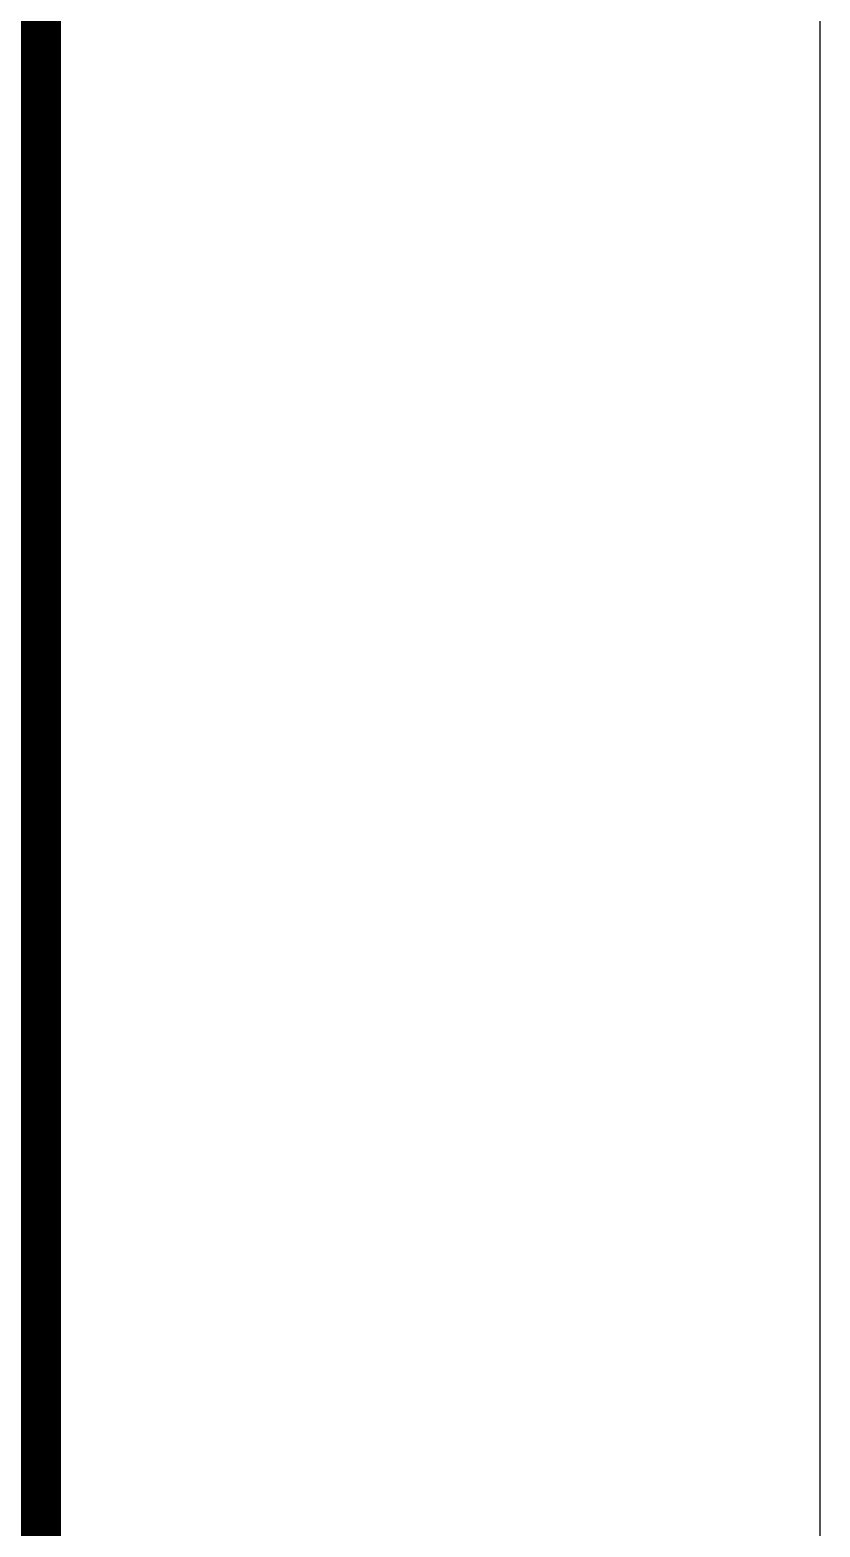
# Model space of a CAD drawing. Extents: x -446699 to 757189, y -606167 to -103070.
# Drawn here: x -363588 to -362599, y -467840 to -465967 of the extents above; entities that cross this region are included whole.
import ezdxf

# ---------------------------------------------------------------- set-up
doc = ezdxf.new("R2010")
doc.units = 0
doc.header["$LTSCALE"] = 1000
doc.header["$MEASUREMENT"] = 0
doc.layers.add('PUB_TITLE', color=4, linetype='Continuous')

msp = doc.modelspace()

# ---------------------------------------------------------------- linework, layer by layer
msp.add_lwpolyline([(-446699.4, -477356.4), (-362599.4, -477356.4), (-362599.4, -417956.4), (-446699.4, -417956.4)], close=True)
at = {"layer": 'PUB_TITLE'}
msp.add_lwpolyline([(-446699.4, -477356.4), (-362599.4, -477356.4), (-362599.4, -417956.4), (-446699.4, -417956.4)], close=True, dxfattribs=at)
msp.add_lwpolyline([(-446699.4, -477356.4), (-362599.4, -477356.4), (-362599.4, -417956.4), (-446699.4, -417956.4)], close=True, dxfattribs=at)
at = {"layer": 'PUB_TITLE', "const_width": 100}
msp.add_lwpolyline([(-444199.4, -476356.4), (-363599.4, -476356.4), (-363599.4, -418956.4), (-444199.4, -418956.4)], close=True, dxfattribs=at)
msp.add_lwpolyline([(-444199.4, -476356.4), (-363599.4, -476356.4), (-363599.4, -418956.4), (-444199.4, -418956.4)], close=True, dxfattribs=at)

doc.saveas('drawing.dxf')
